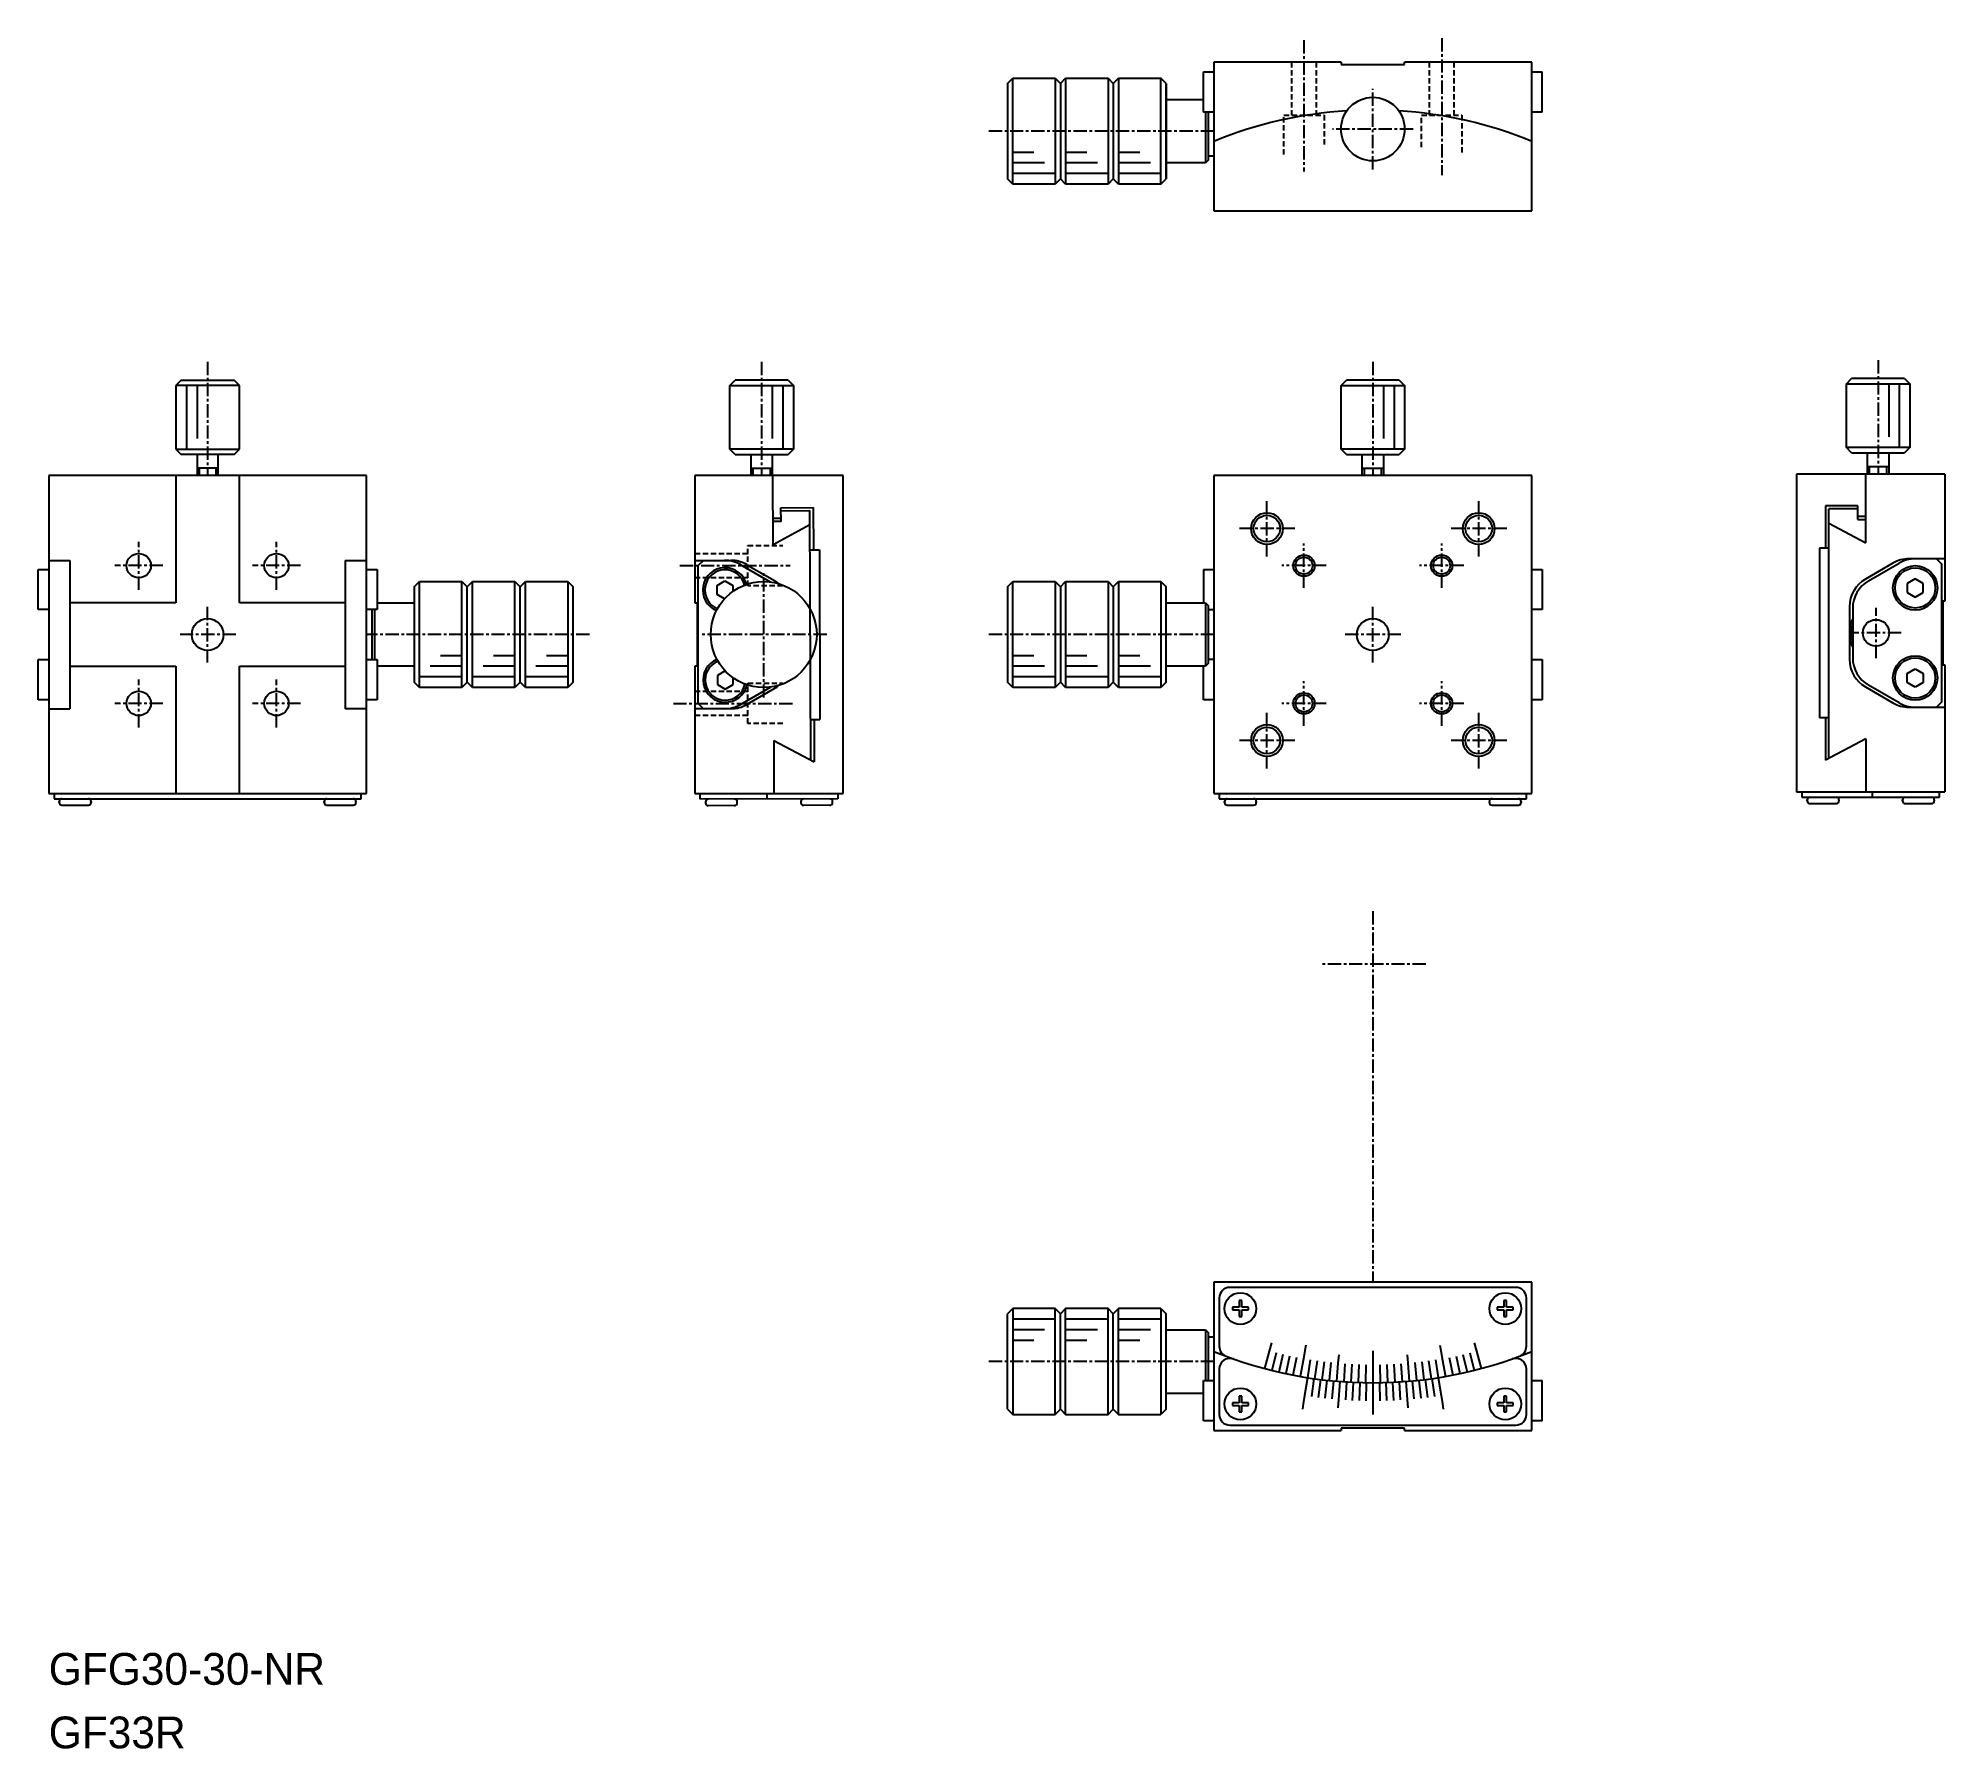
# Model space of a CAD drawing. Extents: x 574 to 754, y 16 to 177.
import ezdxf

# ---------------------------------------------------------------- set-up
doc = ezdxf.new("R2010")
doc.units = 0
doc.linetypes.add('CENTER', pattern=[2, 1.25, -0.25, 0.25, -0.25])
doc.linetypes.add('DASHED', pattern=[0.75, 0.5, -0.25])
doc.layers.get('0').update_dxf_attribs({"linetype": 'CONTINUOUS'})
doc.layers.add('CENTER', color=1, linetype='CENTER')

msp = doc.modelspace()

# ---------------------------------------------------------------- linework, layer by layer
at = {"color": 7, "linetype": 'CONTINUOUS'}
for p, q in [((685.12, 174.79), (685.12, 160.79)), ((697.12, 174.79), (685.12, 174.79)), ((697.12, 174.79), (697.12, 174.59)), ((703.12, 174.59), (703.12, 174.79)), ((715.12, 174.79), (703.12, 174.79)), ((715.12, 160.79), (715.12, 174.79)), ((665.62, 172.79), (666.12, 173.29)), ((666.12, 173.29), (670.12, 173.29)), ((670.12, 173.29), (670.62, 172.79)), ((670.62, 172.79), (671.12, 173.29)), ((671.12, 173.29), (675.12, 173.29)), ((675.12, 173.29), (675.62, 172.79)), ((675.62, 172.79), (676.12, 173.29)), ((676.12, 173.29), (680.12, 173.29)), ((680.62, 172.79), (680.12, 173.29)), ((684.12, 173.89), (685.12, 173.89)), ((684.12, 170.09), (684.12, 173.89)), ((697.12, 174.59), (703.12, 174.59)), ((715.12, 173.89), (716.12, 173.89)), ((716.12, 170.09), (716.12, 173.89)), ((665.62, 172.79), (665.62, 163.79)), ((670.62, 172.79), (670.62, 163.79)), ((675.62, 172.79), (675.62, 163.79)), ((680.62, 163.79), (680.62, 172.79)), ((680.62, 172.79), (680.62, 163.79)), ((680.62, 171.29), (684.12, 171.29)), ((685.12, 170.09), (684.12, 170.09)), ((684.32, 170.09), (684.32, 165.29)), ((684.62, 165.59), (684.62, 170.09)), ((716.12, 170.09), (715.12, 170.09)), ((685.12, 165.94), (684.62, 165.94)), ((684.32, 165.29), (680.62, 165.29)), ((684.62, 165.59), (684.32, 165.29)), ((666.12, 163.29), (665.62, 163.79)), ((670.12, 163.29), (666.12, 163.29)), ((670.62, 163.79), (670.12, 163.29)), ((671.12, 163.29), (670.62, 163.79)), ((675.12, 163.29), (671.12, 163.29)), ((675.62, 163.79), (675.12, 163.29)), ((676.12, 163.29), (675.62, 163.79)), ((680.12, 163.29), (676.12, 163.29)), ((680.12, 163.29), (680.62, 163.79)), ((685.12, 160.79), (715.12, 160.79)), ((587.62, 144.79), (587.12, 144.29)), ((587.12, 144.29), (587.12, 138.29)), ((587.62, 144.79), (592.62, 144.79)), ((593.12, 144.29), (592.62, 144.79)), ((593.12, 138.29), (593.12, 144.29)), ((639.42, 144.29), (639.92, 144.79)), ((639.42, 138.29), (639.42, 144.29)), ((644.92, 144.79), (639.92, 144.79)), ((644.92, 144.79), (645.42, 144.29)), ((645.42, 144.29), (645.42, 138.29)), ((697.12, 144.29), (697.62, 144.79)), ((697.12, 138.29), (697.12, 144.29)), ((702.62, 144.79), (697.62, 144.79)), ((702.62, 144.79), (703.12, 144.29)), ((703.12, 144.29), (703.12, 138.29)), ((744.82, 144.44), (745.32, 144.94)), ((744.82, 138.44), (744.82, 144.44)), ((750.32, 144.94), (745.32, 144.94)), ((750.32, 144.94), (750.82, 144.44)), ((750.82, 144.44), (750.82, 138.44)), ((587.12, 138.29), (587.62, 137.79)), ((592.62, 137.79), (587.62, 137.79)), ((592.62, 137.79), (593.12, 138.29)), ((639.92, 137.79), (639.42, 138.29)), ((639.92, 137.79), (644.92, 137.79)), ((645.42, 138.29), (644.92, 137.79)), ((697.62, 137.79), (697.12, 138.29)), ((697.62, 137.79), (702.62, 137.79)), ((703.12, 138.29), (702.62, 137.79)), ((745.32, 137.94), (744.82, 138.44)), ((745.32, 137.94), (750.32, 137.94)), ((750.82, 138.44), (750.32, 137.94)), ((605.12, 135.79), (575.12, 135.79)), ((575.12, 135.79), (575.12, 105.79)), ((587.12, 135.79), (587.12, 123.79)), ((590.19, 136.49), (590.05, 136.49)), ((593.12, 123.79), (593.12, 135.79)), ((605.12, 105.79), (605.12, 135.79)), ((650.12, 135.79), (636.12, 135.79)), ((636.12, 135.79), (636.12, 123.79)), ((642.35, 136.49), (642.49, 136.49)), ((643.5, 129.25), (643.48, 135.76)), ((650.12, 105.79), (650.12, 135.79)), ((715.12, 135.79), (685.12, 135.79)), ((685.12, 135.79), (685.12, 105.79)), ((700.05, 136.49), (700.19, 136.49)), ((715.12, 105.79), (715.12, 135.79)), ((754.12, 135.94), (740.12, 135.94)), ((740.12, 135.94), (740.12, 105.94)), ((746.78, 135.94), (740.42, 135.94)), ((746.66, 129.43), (746.66, 135.94)), ((747.75, 136.64), (747.89, 136.64)), ((754.12, 135.94), (754.12, 123.94)), ((643.49, 131.76), (644.25, 131.76)), ((644.25, 131.47), (643.49, 131.47)), ((644.24, 132.76), (647.3, 132.78)), ((644.25, 131.47), (644.24, 132.76)), ((644.24, 132.47), (646.97, 132.48)), ((647.05, 108.94), (646.97, 132.48)), ((647.3, 132.78), (647.31, 128.78)), ((742.85, 132.94), (742.85, 128.94)), ((745.9, 132.94), (742.85, 132.94)), ((745.9, 132.64), (743.18, 132.64)), ((743.18, 109.1), (743.18, 132.64)), ((745.9, 131.64), (745.9, 132.94)), ((746.66, 131.94), (745.9, 131.94)), ((745.9, 131.64), (746.66, 131.64)), ((646.98, 131.13), (643.5, 129.25)), ((743.18, 131.29), (746.66, 129.43)), ((646.98, 128.77), (647.87, 128.78)), ((647.87, 128.78), (647.92, 112.78)), ((742.3, 128.94), (742.3, 112.94)), ((743.18, 128.94), (742.3, 128.94)), ((754.12, 127.94), (750.72, 127.94)), ((753.32, 127.94), (753.82, 127.44)), ((574.12, 126.94), (575.12, 126.94)), ((574.12, 123.14), (574.12, 126.94)), ((575.12, 127.79), (577.12, 127.79)), ((577.12, 127.79), (577.12, 113.79)), ((603.12, 127.79), (605.12, 127.79)), ((603.12, 127.79), (603.12, 113.79)), ((605.12, 126.94), (606.12, 126.94)), ((606.12, 126.94), (606.12, 123.14)), ((636.12, 127.79), (639.52, 127.79)), ((636.92, 127.79), (636.42, 127.29)), ((636.42, 114.29), (636.42, 127.29)), ((643.26, 125.74), (640.42, 127.38)), ((641.02, 127.38), (643.62, 125.88)), ((684.12, 126.94), (685.12, 126.94)), ((684.12, 126.94), (684.12, 123.79)), ((715.12, 126.94), (716.12, 126.94)), ((716.12, 126.94), (716.12, 123.14)), ((749.22, 127.53), (746.62, 126.03)), ((746.92, 125.86), (749.82, 127.53)), ((751.32, 126.05), (750.57, 125.62)), ((752.07, 125.62), (751.32, 126.05)), ((753.82, 114.44), (753.82, 127.44)), ((609.62, 125.29), (610.12, 125.79)), ((609.62, 125.29), (609.62, 116.29)), ((610.12, 125.79), (614.12, 125.79)), ((614.12, 125.79), (614.62, 125.29)), ((614.62, 125.29), (615.12, 125.79)), ((614.62, 116.29), (614.62, 125.29)), ((615.12, 125.79), (619.12, 125.79)), ((619.12, 125.79), (619.62, 125.29)), ((619.62, 125.29), (620.12, 125.79)), ((619.62, 116.29), (619.62, 125.29)), ((620.12, 125.79), (624.12, 125.79)), ((624.12, 125.79), (624.62, 125.29)), ((624.62, 116.29), (624.62, 125.29)), ((638.21, 125.43), (638.96, 125.86)), ((638.21, 124.56), (638.21, 125.43)), ((638.92, 124.15), (638.21, 124.56)), ((638.96, 125.86), (639.71, 125.43)), ((639.71, 125.43), (639.71, 124.85)), ((665.62, 125.29), (666.12, 125.79)), ((665.62, 125.29), (665.62, 116.29)), ((666.12, 125.79), (670.12, 125.79)), ((670.12, 125.79), (670.62, 125.29)), ((670.62, 125.29), (671.12, 125.79)), ((670.62, 125.29), (670.62, 116.29)), ((671.12, 125.79), (675.12, 125.79)), ((675.12, 125.79), (675.62, 125.29)), ((675.62, 125.29), (676.12, 125.79)), ((675.62, 125.29), (675.62, 116.29)), ((676.12, 125.79), (680.12, 125.79)), ((680.12, 125.79), (680.62, 125.29)), ((680.62, 116.29), (680.62, 125.29)), ((750.57, 125.62), (750.57, 124.75)), ((750.57, 124.75), (751.32, 124.32)), ((751.32, 124.32), (752.07, 124.75)), ((752.07, 124.75), (752.07, 125.62)), ((575.12, 123.14), (574.12, 123.14)), ((587.12, 123.79), (577.12, 123.79)), ((603.12, 123.79), (593.12, 123.79)), ((606.12, 123.14), (605.12, 123.14)), ((605.62, 123.14), (605.62, 118.44)), ((605.92, 118.44), (605.92, 123.14)), ((606.12, 123.79), (609.62, 123.79)), ((636.12, 123.79), (636.32, 123.79)), ((636.32, 123.79), (636.32, 117.79)), ((680.62, 123.79), (684.32, 123.79)), ((684.32, 123.79), (684.62, 123.49)), ((684.62, 118.09), (684.62, 123.49)), ((684.62, 123.14), (685.12, 123.14)), ((716.12, 123.14), (715.12, 123.14)), ((745.12, 123.43), (745.12, 118.44)), ((745.42, 123.26), (745.42, 118.61)), ((753.92, 123.94), (753.92, 117.94)), ((754.12, 123.94), (753.92, 123.94)), ((574.12, 118.44), (575.12, 118.44)), ((574.12, 114.64), (574.12, 118.44)), ((577.12, 117.79), (587.12, 117.79)), ((587.12, 117.79), (587.12, 105.79)), ((593.12, 117.79), (603.12, 117.79)), ((593.12, 105.79), (593.12, 117.79)), ((605.12, 118.44), (606.12, 118.44)), ((606.12, 118.44), (606.12, 114.64)), ((609.62, 117.79), (606.12, 117.79)), ((636.32, 117.79), (636.12, 117.79)), ((636.12, 117.79), (636.12, 105.79)), ((638.98, 117.36), (638.24, 116.93)), ((684.32, 117.79), (680.62, 117.79)), ((684.12, 114.64), (684.12, 117.79)), ((684.62, 118.09), (684.32, 117.79)), ((685.12, 118.44), (684.62, 118.44)), ((715.12, 118.44), (716.12, 118.44)), ((716.12, 118.44), (716.12, 114.64)), ((750.57, 117.12), (751.32, 117.55)), ((750.57, 116.25), (750.57, 117.12)), ((751.32, 117.55), (752.07, 117.12)), ((752.07, 117.12), (752.07, 116.25)), ((753.92, 117.94), (754.12, 117.94)), ((754.12, 117.94), (754.12, 105.94)), ((610.12, 115.79), (609.62, 116.29)), ((614.12, 115.79), (610.12, 115.79)), ((614.62, 116.29), (614.12, 115.79)), ((615.12, 115.79), (614.62, 116.29)), ((619.12, 115.79), (615.12, 115.79)), ((619.62, 116.29), (619.12, 115.79)), ((620.12, 115.79), (619.62, 116.29)), ((624.12, 115.79), (620.12, 115.79)), ((624.62, 116.29), (624.12, 115.79)), ((638.24, 116.93), (638.24, 116.06)), ((638.24, 116.06), (638.99, 115.63)), ((638.99, 115.63), (639.74, 116.07)), ((639.74, 116.07), (639.74, 116.7)), ((640.42, 114.19), (643.26, 115.83)), ((643.62, 115.69), (641.02, 114.19)), ((666.12, 115.79), (665.62, 116.29)), ((670.12, 115.79), (666.12, 115.79)), ((670.62, 116.29), (670.12, 115.79)), ((671.12, 115.79), (670.62, 116.29)), ((675.12, 115.79), (671.12, 115.79)), ((675.62, 116.29), (675.12, 115.79)), ((676.12, 115.79), (675.62, 116.29)), ((680.12, 115.79), (676.12, 115.79)), ((680.62, 116.29), (680.12, 115.79)), ((746.62, 115.84), (749.22, 114.34)), ((749.82, 114.34), (746.92, 116.01)), ((751.32, 115.82), (750.57, 116.25)), ((752.07, 116.25), (751.32, 115.82)), ((575.12, 114.64), (574.12, 114.64)), ((575.12, 113.79), (577.12, 113.79)), ((605.12, 113.79), (603.12, 113.79)), ((606.12, 114.64), (605.12, 114.64)), ((639.52, 113.79), (636.12, 113.79)), ((636.42, 114.29), (636.92, 113.79)), ((685.12, 114.64), (684.12, 114.64)), ((716.12, 114.64), (715.12, 114.64)), ((750.72, 113.94), (754.12, 113.94)), ((753.82, 114.44), (753.32, 113.94)), ((647.04, 112.77), (647.92, 112.78)), ((647.37, 112.78), (647.38, 108.77)), ((743.18, 112.94), (742.3, 112.94)), ((742.85, 112.94), (742.85, 108.92)), ((643.56, 110.79), (647.38, 108.77)), ((643.56, 110.79), (643.58, 105.76)), ((746.66, 110.96), (742.85, 108.92)), ((746.66, 110.96), (746.66, 105.94)), ((575.12, 105.79), (605.12, 105.79)), ((575.62, 105.79), (575.62, 105.29)), ((575.62, 105.29), (604.62, 105.29)), ((576.12, 104.94), (576.12, 105.04)), ((576.37, 104.69), (578.87, 104.69)), ((579.12, 105.04), (579.12, 104.94)), ((601.12, 104.94), (601.12, 105.04)), ((601.37, 104.69), (603.87, 104.69)), ((604.12, 105.04), (604.12, 104.94)), ((604.62, 105.29), (604.62, 105.79)), ((636.12, 105.79), (650.12, 105.79)), ((636.42, 105.79), (643.46, 105.79)), ((636.62, 105.24), (636.62, 105.74)), ((649.62, 105.28), (636.62, 105.24)), ((637.12, 104.99), (637.12, 104.89)), ((639.87, 104.65), (637.37, 104.64)), ((640.12, 104.9), (640.12, 105)), ((642.94, 105.26), (642.94, 105.76)), ((646.12, 105.02), (646.12, 104.92)), ((648.87, 104.68), (646.37, 104.67)), ((649.12, 104.93), (649.12, 105.03)), ((649.62, 105.78), (649.62, 105.28)), ((685.12, 105.79), (715.12, 105.79)), ((685.62, 105.79), (685.62, 105.29)), ((685.62, 105.29), (714.62, 105.29)), ((686.12, 104.94), (686.12, 105.04)), ((686.37, 104.69), (688.87, 104.69)), ((689.12, 105.04), (689.12, 104.94)), ((711.12, 104.94), (711.12, 105.04)), ((711.37, 104.69), (713.87, 104.69)), ((714.12, 105.04), (714.12, 104.94)), ((714.62, 105.29), (714.62, 105.79)), ((740.12, 105.94), (754.12, 105.94)), ((740.62, 105.94), (740.62, 105.44)), ((740.62, 105.44), (753.62, 105.44)), ((741.12, 105.09), (741.12, 105.19)), ((741.37, 104.84), (743.87, 104.84)), ((744.12, 105.19), (744.12, 105.09)), ((747.3, 105.44), (747.3, 105.94)), ((750.12, 105.09), (750.12, 105.19)), ((750.37, 104.84), (752.87, 104.84)), ((753.12, 105.19), (753.12, 105.09)), ((753.62, 105.44), (753.62, 105.94)), ((715.12, 59.68), (685.12, 59.68)), ((685.12, 59.68), (685.12, 45.68)), ((715.12, 45.68), (715.12, 59.68)), ((685.62, 58.18), (685.62, 53.62)), ((713.62, 59.18), (686.62, 59.18)), ((714.62, 53.62), (714.62, 58.18)), ((666.12, 57.18), (665.62, 56.68)), ((665.62, 47.68), (665.62, 56.68)), ((670.12, 57.18), (666.12, 57.18)), ((670.62, 56.68), (670.12, 57.18)), ((671.12, 57.18), (670.62, 56.68)), ((670.62, 47.68), (670.62, 56.68)), ((675.12, 57.18), (671.12, 57.18)), ((675.62, 56.68), (675.12, 57.18)), ((676.12, 57.18), (675.62, 56.68)), ((675.62, 47.68), (675.62, 56.68)), ((680.12, 57.18), (676.12, 57.18)), ((680.12, 57.18), (680.62, 56.68)), ((680.62, 47.68), (680.62, 56.68)), ((680.62, 55.18), (684.32, 55.18)), ((684.32, 55.18), (684.62, 54.88)), ((684.62, 50.38), (684.62, 54.88)), ((684.62, 54.53), (685.12, 54.53)), ((685.62, 51.49), (685.62, 47.18)), ((714.62, 47.18), (714.62, 51.49)), ((684.12, 49.18), (680.62, 49.18)), ((684.12, 50.38), (685.12, 50.38)), ((684.12, 46.58), (684.12, 50.38)), ((715.12, 50.38), (716.12, 50.38)), ((716.12, 46.58), (716.12, 50.38)), ((665.62, 47.68), (666.12, 47.18)), ((666.12, 47.18), (670.12, 47.18)), ((670.12, 47.18), (670.62, 47.68)), ((670.62, 47.68), (671.12, 47.18)), ((671.12, 47.18), (675.12, 47.18)), ((675.12, 47.18), (675.62, 47.68)), ((675.62, 47.68), (676.12, 47.18)), ((676.12, 47.18), (680.12, 47.18)), ((680.62, 47.68), (680.12, 47.18)), ((685.12, 46.58), (684.12, 46.58)), ((685.12, 45.68), (697.12, 45.68)), ((686.62, 46.18), (713.62, 46.18)), ((703.12, 45.88), (697.12, 45.88)), ((697.12, 45.88), (697.12, 45.68)), ((703.12, 45.68), (703.12, 45.88)), ((703.12, 45.68), (715.12, 45.68)), ((716.12, 46.58), (715.12, 46.58))]:
    msp.add_line(p, q, dxfattribs=at)
at = {"color": 3, "linetype": 'DASHED'}
for p, q in [((692.47, 169.79), (692.47, 174.79)), ((694.77, 174.79), (694.77, 169.79)), ((705.47, 169.79), (705.47, 174.79)), ((707.77, 174.79), (707.77, 169.79)), ((691.72, 166.1), (691.72, 169.79)), ((691.72, 169.79), (695.52, 169.79)), ((695.52, 169.79), (695.52, 166.79)), ((704.72, 169.79), (708.52, 169.79)), ((704.72, 166.79), (704.72, 169.79)), ((708.52, 169.79), (708.52, 166.1)), ((636.12, 128.44), (641.12, 128.44)), ((641.12, 129.19), (644.41, 129.19)), ((641.12, 125.39), (641.12, 129.19)), ((641.12, 126.14), (636.12, 126.14)), ((644.41, 125.39), (641.12, 125.39)), ((636.12, 115.44), (641.12, 115.44)), ((641.12, 116.19), (644.41, 116.19)), ((641.12, 112.39), (641.12, 116.19)), ((641.12, 113.14), (636.12, 113.14)), ((644.41, 112.39), (641.12, 112.39))]:
    msp.add_line(p, q, dxfattribs=at)
at = {"color": 3, "linetype": 'CONTINUOUS'}
for p, q in [((666.12, 163.29), (666.12, 173.29)), ((670.12, 173.29), (670.12, 163.29)), ((671.12, 173.29), (671.12, 163.29)), ((675.12, 173.29), (675.12, 163.29)), ((676.12, 173.29), (676.12, 163.29)), ((680.12, 163.29), (680.12, 173.29)), ((668.12, 166.29), (666.12, 166.29)), ((673.12, 166.29), (671.12, 166.29)), ((678.12, 166.29), (676.12, 166.29)), ((669.12, 165.29), (666.12, 165.29)), ((670.12, 164.29), (666.12, 164.29)), ((674.12, 165.29), (671.12, 165.29)), ((675.12, 164.29), (671.12, 164.29)), ((679.12, 165.29), (676.12, 165.29)), ((680.12, 164.29), (676.12, 164.29)), ((593.12, 144.29), (587.12, 144.29)), ((588.12, 144.29), (588.12, 138.29)), ((589.12, 144.29), (589.12, 139.29)), ((639.42, 144.29), (645.42, 144.29)), ((643.42, 144.29), (643.42, 139.29)), ((644.42, 144.29), (644.42, 138.29)), ((697.12, 144.29), (703.12, 144.29)), ((701.12, 144.29), (701.12, 139.29)), ((702.12, 144.29), (702.12, 138.29)), ((744.82, 144.44), (750.82, 144.44)), ((748.82, 144.44), (748.82, 139.44)), ((749.82, 144.44), (749.82, 138.44)), ((587.12, 138.29), (593.12, 138.29)), ((589.12, 137.79), (589.12, 135.79)), ((591.12, 135.79), (591.12, 137.79)), ((645.42, 138.29), (639.42, 138.29)), ((641.42, 135.79), (641.42, 137.79)), ((643.42, 137.79), (643.42, 135.79)), ((703.12, 138.29), (697.12, 138.29)), ((699.12, 135.79), (699.12, 137.79)), ((701.12, 137.79), (701.12, 135.79)), ((750.82, 138.44), (744.82, 138.44)), ((746.82, 135.94), (746.82, 137.94)), ((748.82, 137.94), (748.82, 135.94)), ((591.12, 136.49), (589.12, 136.49)), ((589.32, 136.49), (589.32, 135.79)), ((590.92, 135.79), (590.92, 136.49)), ((641.42, 136.49), (643.42, 136.49)), ((641.62, 135.79), (641.62, 136.49)), ((643.22, 136.49), (643.22, 135.79)), ((699.12, 136.49), (701.12, 136.49)), ((699.32, 135.79), (699.32, 136.49)), ((700.92, 136.49), (700.92, 135.79)), ((746.82, 136.64), (748.82, 136.64)), ((747.02, 135.94), (747.02, 136.64)), ((748.62, 136.64), (748.62, 135.94)), ((610.12, 115.79), (610.12, 125.79)), ((614.12, 115.79), (614.12, 125.79)), ((615.12, 115.79), (615.12, 125.79)), ((619.12, 115.79), (619.12, 125.79)), ((620.12, 115.79), (620.12, 125.79)), ((624.12, 125.79), (624.12, 115.79)), ((666.12, 115.79), (666.12, 125.79)), ((670.12, 125.79), (670.12, 115.79)), ((671.12, 125.79), (671.12, 115.79)), ((675.12, 125.79), (675.12, 115.79)), ((676.12, 125.79), (676.12, 115.79)), ((680.12, 125.79), (680.12, 115.79)), ((684.32, 123.79), (684.32, 117.79)), ((614.12, 117.79), (611.12, 117.79)), ((614.12, 118.79), (612.12, 118.79)), ((619.12, 117.79), (616.12, 117.79)), ((619.12, 118.79), (617.12, 118.79)), ((624.12, 117.79), (621.12, 117.79)), ((624.12, 118.79), (622.12, 118.79)), ((668.12, 118.79), (666.12, 118.79)), ((669.12, 117.79), (666.12, 117.79)), ((673.12, 118.79), (671.12, 118.79)), ((674.12, 117.79), (671.12, 117.79)), ((678.12, 118.79), (676.12, 118.79)), ((679.12, 117.79), (676.12, 117.79)), ((614.12, 116.79), (610.12, 116.79)), ((619.12, 116.79), (615.12, 116.79)), ((624.12, 116.79), (620.12, 116.79)), ((670.12, 116.79), (666.12, 116.79)), ((675.12, 116.79), (671.12, 116.79)), ((680.12, 116.79), (676.12, 116.79)), ((687.5, 57.93), (687.5, 57.3)), ((687.75, 57.93), (687.5, 57.93)), ((687.75, 57.3), (687.75, 57.93)), ((712.5, 57.93), (712.5, 57.3)), ((712.75, 57.93), (712.5, 57.93)), ((712.75, 57.3), (712.75, 57.93)), ((666.12, 57.18), (666.12, 47.18)), ((670.12, 56.18), (666.12, 56.18)), ((670.12, 47.18), (670.12, 57.18)), ((671.12, 47.18), (671.12, 57.18)), ((675.12, 56.18), (671.12, 56.18)), ((675.12, 47.18), (675.12, 57.18)), ((676.12, 47.18), (676.12, 57.18)), ((680.12, 56.18), (676.12, 56.18)), ((680.12, 57.18), (680.12, 47.18)), ((686.87, 57.3), (686.87, 57.05)), ((687.5, 57.3), (686.87, 57.3)), ((686.87, 57.05), (687.5, 57.05)), ((687.5, 57.05), (687.5, 56.43)), ((687.5, 56.43), (687.75, 56.43)), ((688.37, 57.3), (687.75, 57.3)), ((687.75, 57.05), (688.37, 57.05)), ((687.75, 56.43), (687.75, 57.05)), ((688.37, 57.05), (688.37, 57.3)), ((711.87, 57.3), (711.87, 57.05)), ((712.5, 57.3), (711.87, 57.3)), ((711.87, 57.05), (712.5, 57.05)), ((712.5, 57.05), (712.5, 56.43)), ((712.5, 56.43), (712.75, 56.43)), ((713.37, 57.3), (712.75, 57.3)), ((712.75, 57.05), (713.37, 57.05)), ((712.75, 56.43), (712.75, 57.05)), ((713.37, 57.05), (713.37, 57.3)), ((669.12, 55.18), (666.12, 55.18)), ((668.12, 54.18), (666.12, 54.18)), ((674.12, 55.18), (671.12, 55.18)), ((673.12, 54.18), (671.12, 54.18)), ((679.12, 55.18), (676.12, 55.18)), ((678.12, 54.18), (676.12, 54.18)), ((684.32, 55.18), (684.32, 50.38)), ((690.34, 53.16), (689.9, 51.52)), ((690.54, 53.94), (690.34, 53.16)), ((690.98, 53), (690.57, 51.35)), ((691.62, 52.84), (691.24, 51.19)), ((692.26, 52.7), (691.91, 51.04)), ((692.91, 52.57), (692.58, 50.9)), ((693.56, 52.45), (693.26, 50.78)), ((693.7, 53.24), (693.56, 52.45)), ((693.78, 53.73), (693.7, 53.24)), ((694.21, 52.34), (693.94, 50.66)), ((694.86, 52.24), (694.62, 50.56)), ((696.9, 52.82), (696.83, 52.02)), ((700.12, 53.18), (700.12, 50.18)), ((703.35, 52.82), (703.42, 52.02)), ((705.38, 52.24), (705.62, 50.56)), ((706.03, 52.34), (706.3, 50.66)), ((706.46, 53.73), (706.55, 53.24)), ((706.55, 53.24), (706.68, 52.45)), ((706.68, 52.45), (706.98, 50.78)), ((707.33, 52.57), (707.66, 50.9)), ((707.98, 52.7), (708.33, 51.04)), ((708.62, 52.84), (709.01, 51.19)), ((709.27, 53), (709.68, 51.35)), ((709.7, 53.94), (709.9, 53.16)), ((709.9, 53.16), (710.34, 51.52)), ((693.94, 50.66), (693.68, 48.98)), ((694.56, 50.57), (694.32, 48.89)), ((695.17, 50.49), (694.96, 48.8)), ((695.51, 52.16), (695.31, 50.47)), ((695.79, 50.41), (695.6, 48.72)), ((696.17, 52.08), (695.99, 50.39)), ((696.83, 52.02), (696.68, 50.33)), ((697.48, 51.97), (697.37, 50.27)), ((698.14, 51.93), (698.05, 50.23)), ((698.8, 51.9), (698.74, 50.2)), ((699.46, 51.88), (699.43, 50.18)), ((700.78, 51.88), (700.81, 50.18)), ((701.44, 51.9), (701.5, 50.2)), ((702.1, 51.93), (702.19, 50.23)), ((702.76, 51.97), (702.88, 50.27)), ((703.42, 52.02), (703.56, 50.33)), ((704.07, 52.08), (704.25, 50.39)), ((704.46, 50.41), (704.64, 48.72)), ((704.73, 52.16), (704.93, 50.47)), ((705.07, 50.49), (705.28, 48.8)), ((705.69, 50.57), (705.93, 48.89)), ((706.3, 50.66), (706.57, 48.98)), ((687.5, 48.93), (687.5, 48.3)), ((687.75, 48.93), (687.5, 48.93)), ((687.75, 48.3), (687.75, 48.93)), ((693.68, 48.98), (693.55, 48.19)), ((696.4, 50.35), (696.24, 48.66)), ((696.89, 48.6), (696.83, 47.8)), ((697.02, 50.3), (696.89, 48.6)), ((697.64, 50.25), (697.53, 48.56)), ((698.26, 50.22), (698.18, 48.52)), ((698.88, 50.19), (698.83, 48.5)), ((699.5, 50.18), (699.47, 48.48)), ((700.12, 50.18), (700.12, 47.18)), ((700.74, 50.18), (700.77, 48.48)), ((701.36, 50.19), (701.42, 48.5)), ((701.98, 50.22), (702.06, 48.52)), ((702.6, 50.25), (702.71, 48.56)), ((703.22, 50.3), (703.35, 48.6)), ((703.35, 48.6), (703.42, 47.8)), ((703.84, 50.35), (704, 48.66)), ((706.57, 48.98), (706.69, 48.19)), ((712.5, 48.93), (712.5, 48.3)), ((712.75, 48.93), (712.5, 48.93)), ((712.75, 48.3), (712.75, 48.93)), ((686.87, 48.3), (686.87, 48.05)), ((687.5, 48.3), (686.87, 48.3)), ((686.87, 48.05), (687.5, 48.05)), ((687.5, 48.05), (687.5, 47.43)), ((687.5, 47.43), (687.75, 47.43)), ((688.37, 48.3), (687.75, 48.3)), ((687.75, 48.05), (688.37, 48.05)), ((687.75, 47.43), (687.75, 48.05)), ((688.37, 48.05), (688.37, 48.3)), ((693.55, 48.19), (693.47, 47.7)), ((706.69, 48.19), (706.77, 47.7)), ((711.87, 48.3), (711.87, 48.05)), ((712.5, 48.3), (711.87, 48.3)), ((711.87, 48.05), (712.5, 48.05)), ((712.5, 48.05), (712.5, 47.43)), ((712.5, 47.43), (712.75, 47.43)), ((713.37, 48.3), (712.75, 48.3)), ((712.75, 48.05), (713.37, 48.05)), ((712.75, 47.43), (712.75, 48.05)), ((713.37, 48.05), (713.37, 48.3))]:
    msp.add_line(p, q, dxfattribs=at)
at = {"color": 7, "linetype": 'CONTINUOUS'}
for centre, radius in [((700.12, 168.49), 3), ((583.62, 127.29), 1.15), ((596.62, 127.29), 1.15), ((751.32, 125.19), 2.1), ((751.32, 125.19), 1.9), ((642.62, 120.79), 5), ((590.12, 120.79), 1.5), ((700.12, 120.79), 1.5), ((747.62, 120.94), 1.25), ((751.32, 116.69), 2.1), ((751.32, 116.69), 1.9), ((583.62, 114.29), 1.15), ((596.62, 114.29), 1.15), ((687.62, 57.18), 1.5), ((712.62, 57.18), 1.5), ((687.62, 48.18), 1.5), ((712.62, 48.18), 1.5)]:
    msp.add_circle(centre, radius, dxfattribs=at)
at = {"color": 3, "linetype": 'CONTINUOUS'}
for centre, radius in [((690.12, 130.79), 1.5), ((690.12, 130.79), 1.25), ((710.12, 130.79), 1.5), ((710.12, 130.79), 1.25), ((693.62, 127.29), 1), ((693.62, 127.29), 0.8), ((706.62, 127.29), 1), ((706.62, 127.29), 0.8), ((693.62, 114.29), 1), ((706.62, 114.29), 1), ((693.62, 114.29), 0.8), ((706.62, 114.29), 0.8), ((690.12, 110.79), 1.5), ((690.12, 110.79), 1.25), ((710.12, 110.79), 1.5), ((710.12, 110.79), 1.25)]:
    msp.add_circle(centre, radius, dxfattribs=at)
at = {"color": 7, "linetype": 'CONTINUOUS'}
for centre, radius, start, end in [((700.12, 130.79), 39.5, 93.564, 112.318), ((700.12, 130.79), 39.5, 67.682, 86.436), ((750.72, 124.94), 3, 90, 120), ((751.32, 124.94), 3, 90, 120), ((638.96, 125), 2.1, 14.2474, 247.782), ((638.96, 125), 1.9, 13.6241, 248.4052), ((638.92, 124.79), 3, 60, 90), ((639.52, 124.79), 3, 60, 90), ((748.12, 123.43), 3, 120, 180), ((642.12, 123.28), 3, 49.7525, 60), ((748.42, 123.26), 3, 120, 180), ((748.42, 120.94), 3.3, 155.38, 204.62), ((747.62, 120.94), 2.35, 159.418, 200.582), ((638.99, 116.5), 2.1, 111.9545, 347.5138), ((638.99, 116.5), 1.9, 111.2003, 348.268), ((748.12, 118.44), 3, 180, 240), ((748.42, 118.61), 3, 180, 240), ((642.12, 118.29), 3, 300, 310.2475), ((638.92, 116.79), 3, 270, 300), ((639.52, 116.79), 3, 270, 300), ((750.72, 116.94), 3, 240, 270), ((751.32, 116.94), 3, 240, 270), ((576.37, 105.04), 0.25, 90, 180), ((576.37, 104.94), 0.25, 180, 270), ((578.87, 105.04), 0.25, 0, 90), ((578.87, 104.94), 0.25, 270, 0), ((601.37, 105.04), 0.25, 90, 180), ((601.37, 104.94), 0.25, 180, 270), ((603.87, 105.04), 0.25, 0, 90), ((603.87, 104.94), 0.25, 270, 0), ((637.37, 104.99), 0.25, 90.1996, 180.1996), ((637.37, 104.89), 0.25, 180.1996, 270.1996), ((639.87, 105), 0.25, 0.1996, 90.1996), ((639.87, 104.9), 0.25, 270.1996, 0.1996), ((646.37, 105.02), 0.25, 90.1996, 180.1998), ((646.37, 104.92), 0.25, 180.1998, 270.1996), ((648.87, 105.03), 0.25, 0.1998, 90.1996), ((648.87, 104.93), 0.25, 270.1996, 0.1998), ((686.37, 105.04), 0.25, 90, 180), ((686.37, 104.94), 0.25, 180, 270), ((688.87, 105.04), 0.25, 0, 90), ((688.87, 104.94), 0.25, 270, 0), ((711.37, 105.04), 0.25, 90, 180), ((711.37, 104.94), 0.25, 180, 270), ((713.87, 105.04), 0.25, 0, 90), ((713.87, 104.94), 0.25, 270, 0), ((741.37, 105.19), 0.25, 90, 180), ((741.37, 105.09), 0.25, 180, 270), ((743.87, 105.19), 0.25, 0, 90), ((743.87, 105.09), 0.25, 270, 0), ((750.37, 105.19), 0.25, 90, 180), ((750.37, 105.09), 0.25, 180, 270), ((752.87, 105.19), 0.25, 0, 90), ((752.87, 105.09), 0.25, 270, 0), ((686.62, 58.18), 1, 90, 180), ((713.62, 58.18), 1, 0, 90), ((700.12, 89.68), 39.5, 247.682, 292.318), ((686.62, 53.62), 1, 180, 249.473), ((686.62, 51.49), 1, 70.5288, 180), ((713.62, 51.49), 1, 0, 109.4712), ((713.62, 53.62), 1, 290.527, 0), ((686.62, 47.18), 1, 180, 270), ((713.62, 47.18), 1, 270, 0)]:
    msp.add_arc(centre, radius, start, end, dxfattribs=at)
at = {"layer": 'CENTER', "color": 1, "linetype": 'CENTER'}
for p, q in [((693.62, 176.87), (693.62, 164.5)), ((706.62, 177.07), (706.62, 164.15)), ((700.12, 164.69), (700.12, 172.29)), ((685.12, 168.29), (663.62, 168.29)), ((703.92, 168.49), (696.32, 168.49)), ((590.12, 146.53), (590.12, 135.79)), ((642.42, 146.53), (642.42, 135.79)), ((700.12, 146.53), (700.12, 135.79)), ((747.82, 146.68), (747.82, 135.94)), ((690.12, 128.14), (690.12, 133.44)), ((710.12, 128.14), (710.12, 133.44)), ((692.77, 130.79), (687.47, 130.79)), ((712.77, 130.79), (707.47, 130.79)), ((583.62, 125.02), (583.62, 129.55)), ((596.62, 125.02), (596.62, 129.55)), ((693.62, 125.19), (693.62, 129.39)), ((706.62, 125.19), (706.62, 129.39)), ((585.89, 127.29), (581.36, 127.29)), ((598.89, 127.29), (594.36, 127.29)), ((634.7, 127.29), (645.13, 127.29)), ((642.62, 114.84), (642.62, 126.74)), ((695.72, 127.29), (691.52, 127.29)), ((708.72, 127.29), (704.52, 127.29)), ((590.12, 118.14), (590.12, 123.44)), ((700.12, 118.14), (700.12, 123.44)), ((747.62, 118.56), (747.62, 123.31)), ((592.77, 120.79), (587.47, 120.79)), ((626.16, 120.79), (605.12, 120.79)), ((648.57, 120.79), (636.67, 120.79)), ((685.12, 120.79), (663.62, 120.79)), ((702.77, 120.79), (697.47, 120.79)), ((750, 120.94), (745.25, 120.94)), ((583.62, 112.02), (583.62, 116.55)), ((596.62, 112.02), (596.62, 116.55)), ((693.62, 112.19), (693.62, 116.39)), ((706.62, 112.19), (706.62, 116.39)), ((585.89, 114.29), (581.36, 114.29)), ((598.89, 114.29), (594.36, 114.29)), ((634.09, 114.29), (645.39, 114.29)), ((690.12, 108.14), (690.12, 113.44)), ((695.72, 114.29), (691.52, 114.29)), ((708.72, 114.29), (704.52, 114.29)), ((710.12, 108.14), (710.12, 113.44)), ((692.77, 110.79), (687.47, 110.79)), ((712.77, 110.79), (707.47, 110.79)), ((700.12, 94.68), (700.12, 59.68)), ((705.12, 89.68), (695.12, 89.68)), ((685.12, 52.18), (663.62, 52.18))]:
    msp.add_line(p, q, dxfattribs=at)

# ---------------------------------------------------------------- texts
at = {"color": 7, "linetype": 'CONTINUOUS'}
for s, p in [('GFG30-30-NR', (575.12, 21.68)), ('GF33R', (575.12, 15.68))]:
    msp.add_text(s, height=3, dxfattribs=at).set_placement(p)

doc.saveas('drawing.dxf')
